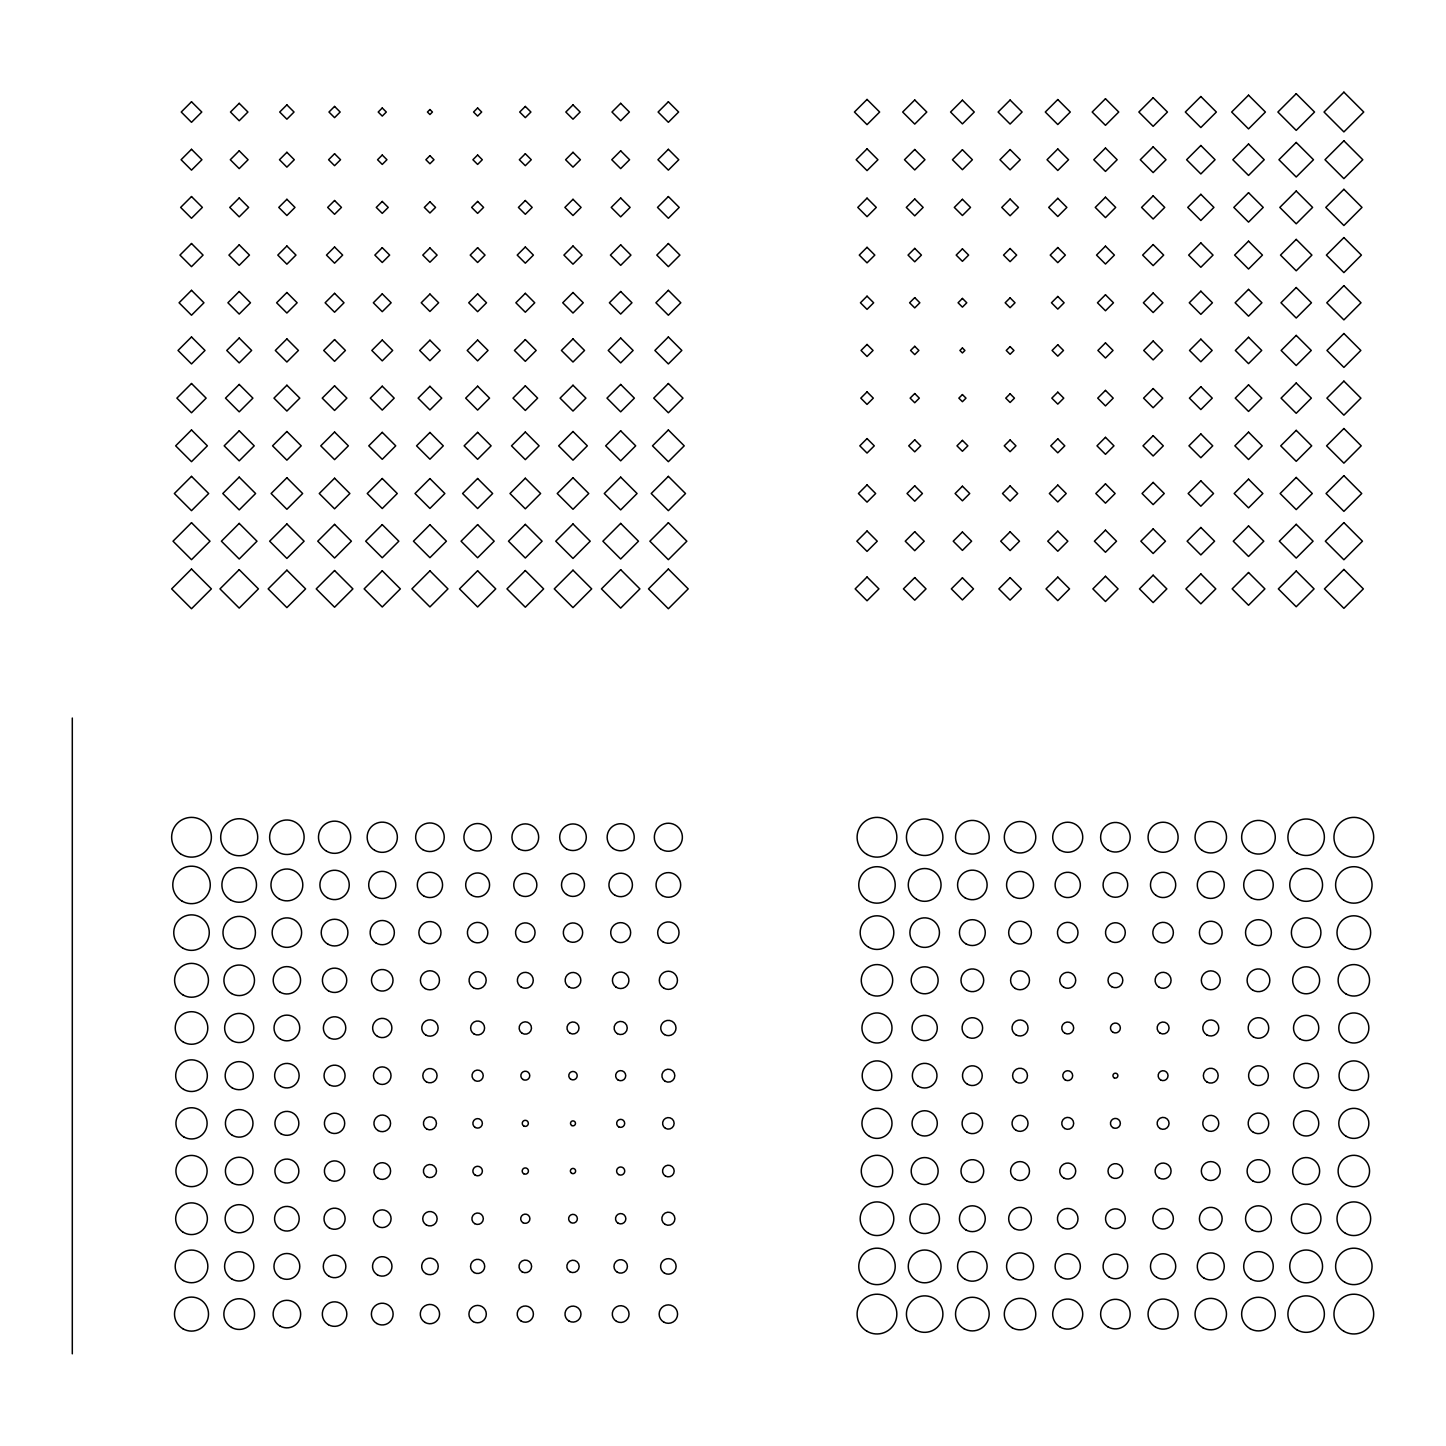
<?xml version="1.0" encoding="UTF-8"?>
<svg xmlns="http://www.w3.org/2000/svg" width="1446" height="1446" viewBox="0 0 1446 1446"><rect width="100%" height="100%" fill="white"/><g stroke="black" fill="none" stroke-linecap="round" stroke-linejoin="round"><path stroke-width="1.5" d="M72.3 718.029L72.3 1353.836M191.505 101.762L181.238 112.029L191.505 122.314L201.789 112.029L191.505 101.762M191.505 149.299L181.093 159.729L191.505 170.14L201.934 159.729L191.505 149.299M239.205 103.317L230.474 112.029L239.205 120.759L247.917 112.029L239.205 103.317M191.505 196.548L180.642 207.411L191.505 218.274L202.386 207.411L191.505 196.548M239.205 150.818L230.294 159.729L239.205 168.622L248.097 159.729L239.205 150.818M286.886 104.871L279.711 112.029L286.886 119.205L294.044 112.029L286.886 104.871M191.505 243.524L179.955 255.092L191.505 266.66L203.073 255.092L191.505 243.524M239.205 197.957L229.751 207.411L239.205 216.864L248.64 207.411L239.205 197.957M286.886 152.3L279.476 159.729L286.886 167.14L294.297 159.729L286.886 152.3M334.568 106.426L328.965 112.029L334.568 117.65L340.171 112.029L334.568 106.426M191.505 290.321L179.069 302.774L191.505 315.228L203.958 302.774L191.505 290.321M239.205 244.826L228.92 255.092L239.205 265.359L249.471 255.092L239.205 244.826M286.886 199.295L278.771 207.411L286.886 215.508L294.984 207.411L286.886 199.295M334.568 153.746L328.585 159.729L334.568 165.694L340.551 159.729L334.568 153.746M382.25 107.98L378.201 112.029L382.25 116.096L386.317 112.029L382.25 107.98M191.505 336.972L178.021 350.456L191.505 363.94L205.007 350.456L191.505 336.972M239.205 291.496L227.908 302.774L239.205 314.071L250.483 302.774L239.205 291.496M286.886 246.001L277.795 255.092L286.886 264.184L295.978 255.092L286.886 246.001M334.568 200.506L327.664 207.411L334.568 214.297L341.455 207.411L334.568 200.506M382.25 155.029L377.551 159.729L382.25 164.428L386.95 159.729L382.25 155.029M429.932 109.535L427.438 112.029L429.932 114.541L432.444 112.029L429.932 109.535M191.505 383.515L176.882 398.138L191.505 412.779L206.145 398.138L191.505 383.515M239.205 338.021L226.751 350.456L239.205 362.91L251.64 350.456L239.205 338.021M286.886 292.508L276.62 302.774L286.886 313.041L297.153 302.774L286.886 292.508M334.568 246.995L326.471 255.092L334.568 263.19L342.666 255.092L334.568 246.995M382.25 201.428L376.267 207.411L382.25 213.375L388.233 207.411L382.25 201.428M429.932 155.662L425.883 159.729L429.932 163.778L433.999 159.729L429.932 155.662M477.614 107.98L473.565 112.029L477.614 116.096L481.681 112.029L477.614 107.98M191.505 429.968L175.653 445.838L191.505 461.69L207.374 445.838L191.505 429.968M239.205 384.437L225.486 398.138L239.205 411.857L252.905 398.138L239.205 384.437M286.886 338.906L275.318 350.456L286.886 362.024L298.436 350.456L286.886 338.906M334.568 293.321L325.115 302.774L334.568 312.228L344.021 302.774L334.568 293.321M382.25 247.682L374.839 255.092L382.25 262.503L389.661 255.092L382.25 247.682M429.932 201.789L424.329 207.411L429.932 213.014L435.553 207.411L429.932 201.789M525.314 106.426L519.692 112.029L525.314 117.65L530.917 112.029L525.314 106.426M477.614 155.029L472.914 159.729L477.614 164.428L482.313 159.729L477.614 155.029M191.505 476.367L174.351 493.52L191.505 510.673L208.676 493.52L191.505 476.367M239.205 430.8L224.166 445.838L239.205 460.858L254.225 445.838L239.205 430.8M286.886 385.232L273.963 398.138L286.886 411.062L299.81 398.138L286.886 385.232M334.568 339.593L323.705 350.456L334.568 361.337L345.431 350.456L334.568 339.593M382.25 293.863L373.339 302.774L382.25 311.685L391.161 302.774L382.25 293.863M429.932 247.935L422.774 255.092L429.932 262.25L437.108 255.092L429.932 247.935M572.996 104.871L565.82 112.029L572.996 119.205L580.153 112.029L572.996 104.871M477.614 201.428L471.649 207.411L477.614 213.375L483.597 207.411L477.614 201.428M525.314 153.746L519.331 159.729L525.314 165.694L531.278 159.729L525.314 153.746M191.505 522.711L173.014 541.202L191.505 559.692L210.013 541.202L191.505 522.711M239.205 477.126L222.792 493.52L239.205 509.914L255.599 493.52L239.205 477.126M286.886 431.504L272.553 445.838L286.886 460.171L301.22 445.838L286.886 431.504M334.568 385.829L322.241 398.138L334.568 410.465L346.895 398.138L334.568 385.829M382.25 340.045L371.821 350.456L382.25 360.885L392.679 350.456L382.25 340.045M429.932 294.062L421.22 302.774L429.932 311.486L438.644 302.774L429.932 294.062M620.677 103.317L611.965 112.029L620.677 120.759L629.39 112.029L620.677 103.317M477.614 247.682L470.203 255.092L477.614 262.503L485.043 255.092L477.614 247.682M572.996 152.3L565.585 159.729L572.996 167.14L580.406 159.729L572.996 152.3M525.314 200.506L518.409 207.411L525.314 214.297L532.2 207.411L525.314 200.506M191.505 569.019L171.64 588.884L191.505 608.748L211.387 588.884L191.505 569.019M239.205 523.398L221.401 541.202L239.205 559.006L256.99 541.202L239.205 523.398M286.886 477.74L271.107 493.52L286.886 509.299L302.648 493.52L286.886 477.74M334.568 432.029L320.759 445.838L334.568 459.647L348.378 445.838L334.568 432.029M382.25 386.19L370.303 398.138L382.25 410.104L394.198 398.138L382.25 386.19M429.932 340.19L419.665 350.456L429.932 360.723L440.199 350.456L429.932 340.19M668.359 101.762L658.093 112.029L668.359 122.314L678.626 112.029L668.359 101.762M477.614 293.863L468.721 302.774L477.614 311.685L486.525 302.774L477.614 293.863M620.677 150.818L611.766 159.729L620.677 168.622L629.588 159.729L620.677 150.818M525.314 246.995L517.198 255.092L525.314 263.19L533.411 255.092L525.314 246.995M572.996 199.295L564.88 207.411L572.996 215.508L581.093 207.411L572.996 199.295M239.205 569.652L219.973 588.884L239.205 608.115L258.436 588.884L239.205 569.652M286.886 523.958L269.643 541.202L286.886 558.445L304.112 541.202L286.886 523.958M334.568 478.21L319.259 493.52L334.568 508.829L349.878 493.52L334.568 478.21M382.25 432.354L368.766 445.838L382.25 459.322L395.734 445.838L382.25 432.354M429.932 386.317L418.111 398.138L429.932 409.977L441.753 398.138L429.932 386.317M477.614 340.045L467.203 350.456L477.614 360.885L488.043 350.456L477.614 340.045M668.359 149.299L657.93 159.729L668.359 170.14L678.789 159.729L668.359 149.299M525.314 293.321L515.861 302.774L525.314 312.228L534.749 302.774L525.314 293.321M572.996 246.001L563.904 255.092L572.996 264.184L582.087 255.092L572.996 246.001M620.677 197.957L611.224 207.411L620.677 216.864L630.131 207.411L620.677 197.957M286.886 570.176L268.161 588.884L286.886 607.609L305.594 588.884L286.886 570.176M334.568 524.374L317.74 541.202L334.568 558.029L351.396 541.202L334.568 524.374M382.25 478.499L367.23 493.52L382.25 508.54L397.27 493.52L382.25 478.499M429.932 432.462L416.556 445.838L429.932 459.213L443.307 445.838L429.932 432.462M477.614 386.19L465.666 398.138L477.614 410.104L489.579 398.138L477.614 386.19M525.314 339.593L514.433 350.456L525.314 361.337L536.177 350.456L525.314 339.593M668.359 196.548L657.496 207.411L668.359 218.274L679.222 207.411L668.359 196.548M572.996 292.508L562.729 302.774L572.996 313.041L583.262 302.774L572.996 292.508M620.677 244.826L610.411 255.092L620.677 265.359L630.944 255.092L620.677 244.826M334.568 570.537L316.222 588.884L334.568 607.23L352.914 588.884L334.568 570.537M382.25 524.627L365.675 541.202L382.25 557.776L398.825 541.202L382.25 524.627M429.932 478.59L415.002 493.52L429.932 508.45L444.862 493.52L429.932 478.59M477.614 432.354L464.13 445.838L477.614 459.322L491.116 445.838L477.614 432.354M525.314 385.829L512.987 398.138L525.314 410.465L537.641 398.138L525.314 385.829M572.996 338.906L561.428 350.456L572.996 362.024L584.545 350.456L572.996 338.906M668.359 243.524L656.809 255.092L668.359 266.66L679.927 255.092L668.359 243.524M620.677 291.496L609.381 302.774L620.677 314.071L631.974 302.774L620.677 291.496M382.25 570.772L364.139 588.884L382.25 606.995L400.361 588.884L382.25 570.772M429.932 524.717L413.448 541.202L429.932 557.686L446.416 541.202L429.932 524.717M477.614 478.499L462.593 493.52L477.614 508.54L492.652 493.52L477.614 478.499M525.314 432.029L511.504 445.838L525.314 459.647L539.123 445.838L525.314 432.029M572.996 385.232L560.072 398.138L572.996 411.062L585.919 398.138L572.996 385.232M620.677 338.021L608.224 350.456L620.677 362.91L633.131 350.456L620.677 338.021M668.359 290.321L655.906 302.774L668.359 315.228L680.813 302.774L668.359 290.321M867.04 99.431L854.441 112.029L867.04 124.645L879.656 112.029L867.04 99.431M429.932 570.845L411.893 588.884L429.932 606.922L447.971 588.884L429.932 570.845M477.614 524.627L461.057 541.202L477.614 557.776L494.189 541.202L477.614 524.627M525.314 478.21L509.986 493.52L525.314 508.829L540.623 493.52L525.314 478.21M572.996 431.504L558.662 445.838L572.996 460.171L587.329 445.838L572.996 431.504M620.677 384.437L606.977 398.138L620.677 411.857L634.378 398.138L620.677 384.437M668.359 336.972L654.875 350.456L668.359 363.94L681.843 350.456L668.359 336.972M914.74 99.973L902.666 112.029L914.74 124.103L926.796 112.029L914.74 99.973M867.04 148.83L856.159 159.729L867.04 170.61L877.939 159.729L867.04 148.83M477.614 570.772L459.503 588.884L477.614 606.995L495.743 588.884L477.614 570.772M525.314 524.374L508.486 541.202L525.314 558.029L542.123 541.202L525.314 524.374M572.996 477.74L557.216 493.52L572.996 509.299L588.757 493.52L572.996 477.74M620.677 430.8L605.657 445.838L620.677 460.858L635.698 445.838L620.677 430.8M668.359 383.515L653.719 398.138L668.359 412.779L683 398.138L668.359 383.515M962.421 100.172L950.564 112.029L962.421 123.904L974.279 112.029L962.421 100.172M914.74 149.48L904.491 159.729L914.74 169.959L924.97 159.729L914.74 149.48M867.04 198.138L857.785 207.411L867.04 216.665L876.312 207.411L867.04 198.138M525.314 570.537L506.968 588.884L525.314 607.23L543.642 588.884L525.314 570.537M572.996 523.958L555.752 541.202L572.996 558.445L590.221 541.202L572.996 523.958M620.677 477.126L604.283 493.52L620.677 509.914L637.071 493.52L620.677 477.126M668.359 429.968L652.489 445.838L668.359 461.69L684.229 445.838L668.359 429.968M1010.103 100.027L998.102 112.029L1010.103 124.049L1022.105 112.029L1010.103 100.027M962.421 149.733L952.444 159.729L962.421 169.706L972.399 159.729L962.421 149.733M914.74 198.97L906.299 207.411L914.74 215.852L923.163 207.411L914.74 198.97M867.04 247.32L859.267 255.092L867.04 262.865L874.83 255.092L867.04 247.32M572.996 570.176L554.27 588.884L572.996 607.609L591.703 588.884L572.996 570.176M620.677 523.398L602.874 541.202L620.677 559.006L638.481 541.202L620.677 523.398M668.359 476.367L651.206 493.52L668.359 510.673L685.512 493.52L668.359 476.367M1057.785 99.539L1045.295 112.029L1057.785 124.537L1070.293 112.029L1057.785 99.539M1010.103 149.553L999.945 159.729L1010.103 169.887L1020.261 159.729L1010.103 149.553M962.421 199.295L954.306 207.411L962.421 215.508L970.519 207.411L962.421 199.295M867.04 296.177L860.442 302.774L867.04 309.372L873.655 302.774L867.04 296.177M914.74 248.387L908.034 255.092L914.74 261.798L921.427 255.092L914.74 248.387M620.677 569.652L601.446 588.884L620.677 608.115L639.909 588.884L620.677 569.652M668.359 522.711L649.869 541.202L668.359 559.692L686.85 541.202L668.359 522.711M1105.467 98.744L1092.182 112.029L1105.467 125.332L1118.752 112.029L1105.467 98.744M1057.785 148.956L1047.031 159.729L1057.785 170.483L1068.558 159.729L1057.785 148.956M1010.103 199.06L1001.753 207.411L1010.103 215.761L1018.454 207.411L1010.103 199.06M962.421 248.857L956.186 255.092L962.421 261.328L968.639 255.092L962.421 248.857M867.04 344.455L861.039 350.456L867.04 356.475L873.059 350.456L867.04 344.455M914.74 297.641L909.606 302.774L914.74 307.908L919.855 302.774L914.74 297.641M668.359 569.019L648.495 588.884L668.359 608.748L688.224 588.884L668.359 569.019M1153.149 97.732L1138.852 112.029L1153.149 126.344L1167.464 112.029L1153.149 97.732M1105.467 148.034L1093.772 159.729L1105.467 171.423L1117.162 159.729L1105.467 148.034M1057.785 198.319L1048.693 207.411L1057.785 216.502L1066.877 207.411L1057.785 198.319M1010.103 248.513L1003.524 255.092L1010.103 261.654L1016.665 255.092L1010.103 248.513M867.04 391.884L860.786 398.138L867.04 404.41L873.312 398.138L867.04 391.884M914.74 346.317L910.582 350.456L914.74 354.613L918.879 350.456L914.74 346.317M962.421 298.418L958.065 302.774L962.421 307.13L966.778 302.774L962.421 298.418M1200.849 96.52L1185.322 112.029L1200.849 127.555L1216.375 112.029L1200.849 96.52M1153.149 146.841L1140.279 159.729L1153.149 172.598L1166.036 159.729L1153.149 146.841M1105.467 197.18L1095.255 207.411L1105.467 217.623L1115.697 207.411L1105.467 197.18M1057.785 247.519L1050.212 255.092L1057.785 262.666L1065.359 255.092L1057.785 247.519M867.04 438.59L859.81 445.838L867.04 453.068L874.288 445.838L867.04 438.59M1010.103 297.84L1005.169 302.774L1010.103 307.709L1015.038 302.774L1010.103 297.84M914.74 393.547L910.13 398.138L914.74 402.747L919.331 398.138L914.74 393.547M962.421 347.962L959.909 350.456L962.421 352.969L964.916 350.456L962.421 347.962M1248.531 95.165L1231.649 112.029L1248.531 128.911L1265.413 112.029L1248.531 95.165M1200.849 145.486L1186.606 159.729L1200.849 173.954L1215.074 159.729L1200.849 145.486M1153.149 195.825L1141.581 207.411L1153.149 218.997L1164.735 207.411L1153.149 195.825M867.04 484.898L858.436 493.52L867.04 502.142L875.661 493.52L867.04 484.898M1105.467 246.145L1096.52 255.092L1105.467 264.04L1114.414 255.092L1105.467 246.145M914.74 439.819L908.721 445.838L914.74 451.839L920.74 445.838L914.74 439.819M1057.785 296.448L1051.459 302.774L1057.785 309.119L1064.129 302.774L1057.785 296.448M962.421 394.577L958.843 398.138L962.421 401.717L966 398.138L962.421 394.577M1010.103 346.606L1006.253 350.456L1010.103 354.306L1013.953 350.456L1010.103 346.606M1296.212 93.701L1277.884 112.029L1296.212 130.375L1314.541 112.029L1296.212 93.701M1248.531 144.004L1232.823 159.729L1248.531 175.436L1264.238 159.729L1248.531 144.004M1200.849 194.306L1187.744 207.411L1200.849 220.515L1213.935 207.411L1200.849 194.306M1153.149 244.573L1142.629 255.092L1153.149 265.612L1163.687 255.092L1153.149 244.573M867.04 531.007L856.845 541.202L867.04 551.396L877.252 541.202L867.04 531.007M914.74 485.82L907.022 493.52L914.74 501.22L922.44 493.52L914.74 485.82M1105.467 294.767L1097.46 302.774L1105.467 310.782L1113.474 302.774L1105.467 294.767M1057.785 344.763L1052.092 350.456L1057.785 356.168L1063.497 350.456L1057.785 344.763M962.421 440.379L956.963 445.838L962.421 451.279L967.862 445.838L962.421 440.379M1010.103 393.8L1005.747 398.138L1010.103 402.494L1014.459 398.138L1010.103 393.8M1343.894 92.164L1324.03 112.029L1343.894 131.911L1363.759 112.029L1343.894 92.164M1296.212 142.449L1278.933 159.729L1296.212 177.008L1313.492 159.729L1296.212 142.449M1248.531 192.698L1233.818 207.411L1248.531 222.124L1263.244 207.411L1248.531 192.698M1200.849 242.892L1188.648 255.092L1200.849 267.293L1213.049 255.092L1200.849 242.892M867.04 576.99L855.164 588.884L867.04 600.777L878.933 588.884L867.04 576.99M914.74 531.712L905.25 541.202L914.74 550.691L924.211 541.202L914.74 531.712M1153.149 292.996L1143.388 302.774L1153.149 312.553L1162.927 302.774L1153.149 292.996M962.421 486.199L955.101 493.52L962.421 500.84L969.742 493.52L962.421 486.199M1105.467 342.883L1097.894 350.456L1105.467 358.03L1113.04 350.456L1105.467 342.883M1057.785 392.173L1051.82 398.138L1057.785 404.121L1063.768 398.138L1057.785 392.173M1010.103 439.964L1004.247 445.838L1010.103 451.694L1015.96 445.838L1010.103 439.964M1343.894 140.804L1324.988 159.729L1343.894 178.635L1362.801 159.729L1343.894 140.804M1296.212 191.017L1279.818 207.411L1296.212 223.805L1312.607 207.411L1296.212 191.017M1248.531 241.157L1234.595 255.092L1248.531 269.028L1262.466 255.092L1248.531 241.157M1200.849 291.188L1189.263 302.774L1200.849 314.36L1212.435 302.774L1200.849 291.188M914.74 577.587L903.425 588.884L914.74 600.18L926.036 588.884L914.74 577.587M1153.149 341.021L1143.714 350.456L1153.149 359.909L1162.602 350.456L1153.149 341.021M962.421 532.001L953.221 541.202L962.421 550.402L971.622 541.202L962.421 532.001M1105.467 390.384L1097.713 398.138L1105.467 405.91L1113.221 398.138L1105.467 390.384M1010.103 485.91L1002.512 493.52L1010.103 501.111L1017.695 493.52L1010.103 485.91M1057.785 438.825L1050.772 445.838L1057.785 452.833L1064.798 445.838L1057.785 438.825M1343.894 189.299L1325.783 207.411L1343.894 225.522L1362.005 207.411L1343.894 189.299M1296.212 239.385L1280.505 255.092L1296.212 270.8L1311.92 255.092L1296.212 239.385M1248.531 289.363L1235.119 302.774L1248.531 316.186L1261.942 302.774L1248.531 289.363M962.421 577.804L951.341 588.884L962.421 599.963L973.501 588.884L962.421 577.804M1200.849 339.141L1189.516 350.456L1200.849 361.789L1212.164 350.456L1200.849 339.141M1010.103 531.803L1000.704 541.202L1010.103 550.601L1019.502 541.202L1010.103 531.803M1153.149 388.558L1143.569 398.138L1153.149 407.736L1162.747 398.138L1153.149 388.558M1105.467 437.325L1096.972 445.838L1105.467 454.333L1113.98 445.838L1105.467 437.325M1057.785 485.079L1049.344 493.52L1057.785 501.961L1066.226 493.52L1057.785 485.079M1343.894 237.578L1326.38 255.092L1343.894 272.607L1361.409 255.092L1343.894 237.578M1296.212 287.519L1280.957 302.774L1296.212 318.03L1311.468 302.774L1296.212 287.519M1248.531 337.261L1235.336 350.456L1248.531 363.651L1261.725 350.456L1248.531 337.261M1200.849 386.715L1189.407 398.138L1200.849 409.579L1212.272 398.138L1200.849 386.715M1010.103 577.641L998.861 588.884L1010.103 600.126L1021.346 588.884L1010.103 577.641M1153.149 435.662L1142.991 445.838L1153.149 455.996L1163.325 445.838L1153.149 435.662M1057.785 531.152L1047.735 541.202L1057.785 551.251L1067.853 541.202L1057.785 531.152M1105.467 483.85L1095.815 493.52L1105.467 503.172L1115.137 493.52L1105.467 483.85M1343.894 285.657L1326.777 302.774L1343.894 319.891L1361.011 302.774L1343.894 285.657M1296.212 335.4L1281.138 350.456L1296.212 365.531L1311.287 350.456L1296.212 335.4M1248.531 384.853L1235.245 398.138L1248.531 411.441L1261.816 398.138L1248.531 384.853M1200.849 433.927L1188.937 445.838L1200.849 457.731L1212.742 445.838L1200.849 433.927M1057.785 577.117L1046.018 588.884L1057.785 600.65L1069.552 588.884L1057.785 577.117M1105.467 530.14L1094.405 541.202L1105.467 552.264L1116.529 541.202L1105.467 530.14M1153.149 482.404L1142.051 493.52L1153.149 504.618L1164.265 493.52L1153.149 482.404M1343.894 333.52L1326.958 350.456L1343.894 367.411L1360.849 350.456L1343.894 333.52M1296.212 382.991L1281.066 398.138L1296.212 413.303L1311.359 398.138L1296.212 382.991M1248.531 432.137L1234.848 445.838L1248.531 459.521L1262.213 445.838L1248.531 432.137M1105.467 576.267L1092.869 588.884L1105.467 601.5L1118.083 588.884L1105.467 576.267M1200.849 480.831L1188.142 493.52L1200.849 506.208L1213.537 493.52L1200.849 480.831M1153.149 528.893L1140.84 541.202L1153.149 553.511L1165.476 541.202L1153.149 528.893M1343.894 381.129L1326.886 398.138L1343.894 415.165L1360.921 398.138L1343.894 381.129M1296.212 430.348L1280.722 445.838L1296.212 461.328L1311.703 445.838L1296.212 430.348M1248.531 479.15L1234.161 493.52L1248.531 507.871L1262.882 493.52L1248.531 479.15M1153.149 575.183L1139.466 588.884L1153.149 602.584L1166.85 588.884L1153.149 575.183M1200.849 527.465L1187.112 541.202L1200.849 554.939L1214.586 541.202L1200.849 527.465M1343.894 428.522L1326.578 445.838L1343.894 463.154L1361.21 445.838L1343.894 428.522M1296.212 477.433L1280.126 493.52L1296.212 509.607L1312.299 493.52L1296.212 477.433M1248.531 525.928L1233.257 541.202L1248.531 556.475L1263.804 541.202L1248.531 525.928M1200.849 573.917L1185.883 588.884L1200.849 603.85L1215.815 588.884L1200.849 573.917M1343.894 475.68L1326.054 493.52L1343.894 511.36L1361.734 493.52L1343.894 475.68M1296.212 524.32L1279.33 541.202L1296.212 558.084L1313.095 541.202L1296.212 524.32M1248.531 572.508L1232.155 588.884L1248.531 605.259L1264.907 588.884L1248.531 572.508M1343.894 522.639L1325.331 541.202L1343.894 559.765L1362.457 541.202L1343.894 522.639M1296.212 571.007L1278.336 588.884L1296.212 606.76L1314.089 588.884L1296.212 571.007M1343.894 569.435L1324.446 588.884L1343.894 608.332L1363.343 588.884L1343.894 569.435M660.497 848.856A14.026 14.026 0 0 0 682.349 838.246A14.026 14.026 0 0 0 662.232 824.636A14.026 14.026 0 0 0 660.497 848.856M613.086 848.459A13.538 13.538 0 0 0 634.179 838.21A13.538 13.538 0 0 0 614.767 825.07A13.538 13.538 0 0 0 613.086 848.459M566.326 848.766A13.321 13.321 0 0 0 586.299 837.252A13.321 13.321 0 0 0 566.326 825.72A13.321 13.321 0 0 0 566.326 848.766M518.626 848.82A13.376 13.376 0 0 0 538.671 837.252A13.376 13.376 0 0 0 518.626 825.666A13.376 13.376 0 0 0 518.626 848.82M470.763 849.109A13.701 13.701 0 0 0 491.333 837.252A13.701 13.701 0 0 0 470.763 825.377A13.701 13.701 0 0 0 470.763 849.109M422.792 849.633A14.297 14.297 0 0 0 444.229 837.252A14.297 14.297 0 0 0 422.792 824.871A14.297 14.297 0 0 0 422.792 849.633M374.695 850.32A15.111 15.111 0 0 0 397.361 837.252A15.111 15.111 0 0 0 374.695 824.166A15.111 15.111 0 0 0 374.695 850.32M326.525 851.188A16.105 16.105 0 0 0 350.673 837.252A16.105 16.105 0 0 0 326.525 823.298A16.105 16.105 0 0 0 326.525 851.188M277.216 851.531A17.244 17.244 0 0 0 304.076 838.481A17.244 17.244 0 0 0 279.349 821.726A17.244 17.244 0 0 0 277.216 851.531M228.829 852.58A18.509 18.509 0 0 0 257.659 838.572A18.509 18.509 0 0 0 231.107 820.587A18.509 18.509 0 0 0 228.829 852.58M180.37 853.7A19.864 19.864 0 0 0 211.333 838.662A19.864 19.864 0 0 0 182.829 819.376A19.864 19.864 0 0 0 180.37 853.7M662.196 895.598A12.309 12.309 0 0 0 680.686 884.934A12.309 12.309 0 0 0 662.196 874.27A12.309 12.309 0 0 0 662.196 895.598M614.803 895.11A11.749 11.749 0 0 0 632.426 884.934A11.749 11.749 0 0 0 614.803 874.758A11.749 11.749 0 0 0 614.803 895.11M566.543 894.441A11.496 11.496 0 0 0 584.455 885.747A11.496 11.496 0 0 0 567.971 874.595A11.496 11.496 0 0 0 566.543 894.441M519.53 894.947A11.568 11.568 0 0 0 536.864 884.934A11.568 11.568 0 0 0 519.53 874.92A11.568 11.568 0 0 0 519.53 894.947M471.649 895.273A11.948 11.948 0 0 0 489.579 884.934A11.948 11.948 0 0 0 471.649 874.577A11.948 11.948 0 0 0 471.649 895.273M423.624 895.869A12.634 12.634 0 0 0 442.566 884.934A12.634 12.634 0 0 0 423.624 873.98A12.634 12.634 0 0 0 423.624 895.869M375.472 896.665A13.556 13.556 0 0 0 395.806 884.934A13.556 13.556 0 0 0 375.472 873.185A13.556 13.556 0 0 0 375.472 896.665M327.23 897.641A14.677 14.677 0 0 0 349.245 884.934A14.677 14.677 0 0 0 327.23 872.227A14.677 14.677 0 0 0 327.23 897.641M278.915 898.725A15.924 15.924 0 0 0 302.81 884.934A15.924 15.924 0 0 0 278.915 871.143A15.924 15.924 0 0 0 278.915 898.725M230.547 899.918A17.298 17.298 0 0 0 256.502 884.934A17.298 17.298 0 0 0 230.547 869.95A17.298 17.298 0 0 0 230.547 899.918M182.142 901.165A18.762 18.762 0 0 0 210.266 884.934A18.762 18.762 0 0 0 182.142 868.685A18.762 18.762 0 0 0 182.142 901.165M663.027 941.852A10.664 10.664 0 0 0 679.024 932.616A10.664 10.664 0 0 0 663.027 923.379A10.664 10.664 0 0 0 663.027 941.852M615.689 941.256A9.977 9.977 0 0 0 630.655 932.616A9.977 9.977 0 0 0 615.689 923.976A9.977 9.977 0 0 0 615.689 941.256M568.151 940.985A9.67 9.67 0 0 0 582.666 932.616A9.67 9.67 0 0 0 568.151 924.247A9.67 9.67 0 0 0 568.151 940.985M520.433 941.057A9.761 9.761 0 0 0 535.056 932.616A9.761 9.761 0 0 0 520.433 924.175A9.761 9.761 0 0 0 520.433 941.057M472.517 941.473A10.23 10.23 0 0 0 487.844 932.616A10.23 10.23 0 0 0 472.517 923.759A10.23 10.23 0 0 0 472.517 941.473M424.419 942.177A11.026 11.026 0 0 0 440.976 932.616A11.026 11.026 0 0 0 424.419 923.054A11.026 11.026 0 0 0 424.419 942.177M376.195 943.099A12.092 12.092 0 0 0 394.342 932.616A12.092 12.092 0 0 0 376.195 922.132A12.092 12.092 0 0 0 376.195 943.099M327.899 944.166A13.339 13.339 0 0 0 347.908 932.616A13.339 13.339 0 0 0 327.899 921.048A13.339 13.339 0 0 0 327.899 944.166M279.512 945.377A14.731 14.731 0 0 0 301.618 932.616A14.731 14.731 0 0 0 279.512 919.855A14.731 14.731 0 0 0 279.512 945.377M231.089 946.66A16.213 16.213 0 0 0 255.418 932.616A16.213 16.213 0 0 0 231.089 918.572A16.213 16.213 0 0 0 231.089 946.66M182.63 947.998A17.768 17.768 0 0 0 209.272 932.616A17.768 17.768 0 0 0 182.63 917.234A17.768 17.768 0 0 0 182.63 947.998M663.822 988.16A9.092 9.092 0 0 0 677.451 980.298A9.092 9.092 0 0 0 663.822 972.435A9.092 9.092 0 0 0 663.822 988.16M616.05 987.13A8.242 8.242 0 0 0 628.902 980.894A8.242 8.242 0 0 0 617.062 972.887A8.242 8.242 0 0 0 616.05 987.13M569.073 987.094A7.845 7.845 0 0 0 580.84 980.298A7.845 7.845 0 0 0 569.073 973.501A7.845 7.845 0 0 0 569.073 987.094M521.337 987.184A7.953 7.953 0 0 0 533.267 980.298A7.953 7.953 0 0 0 521.337 973.411A7.953 7.953 0 0 0 521.337 987.184M473.348 987.708A8.549 8.549 0 0 0 486.181 980.298A8.549 8.549 0 0 0 473.348 972.887A8.549 8.549 0 0 0 473.348 987.708M425.178 988.558A9.526 9.526 0 0 0 439.476 980.298A9.526 9.526 0 0 0 425.178 972.037A9.526 9.526 0 0 0 425.178 988.558M376.864 989.624A10.773 10.773 0 0 0 393.023 980.298A10.773 10.773 0 0 0 376.864 970.971A10.773 10.773 0 0 0 376.864 989.624M328.477 990.835A12.183 12.183 0 0 0 346.751 980.298A12.183 12.183 0 0 0 328.477 969.76A12.183 12.183 0 0 0 328.477 990.835M280.036 992.155A13.701 13.701 0 0 0 300.569 980.298A13.701 13.701 0 0 0 280.036 968.44A13.701 13.701 0 0 0 280.036 992.155M231.559 993.547A15.291 15.291 0 0 0 254.478 980.298A15.291 15.291 0 0 0 231.559 967.067A15.291 15.291 0 0 0 231.559 993.547M183.046 994.956A16.936 16.936 0 0 0 208.441 980.298A16.936 16.936 0 0 0 183.046 965.639A16.936 16.936 0 0 0 183.046 994.956M664.545 1034.613A7.646 7.646 0 0 0 676.005 1027.979A7.646 7.646 0 0 0 664.545 1021.364A7.646 7.646 0 0 0 664.545 1034.613M617.388 1033.691A6.579 6.579 0 0 0 627.257 1027.979A6.579 6.579 0 0 0 617.388 1022.286A6.579 6.579 0 0 0 617.388 1033.691M569.977 1033.203A6.037 6.037 0 0 0 579.015 1027.979A6.037 6.037 0 0 0 569.977 1022.756A6.037 6.037 0 0 0 569.977 1033.203M521.843 1033.113A6.182 6.182 0 0 0 531.477 1028.431A6.182 6.182 0 0 0 522.602 1022.43A6.182 6.182 0 0 0 521.843 1033.113M474.125 1034.035A6.977 6.977 0 0 0 484.591 1027.979A6.977 6.977 0 0 0 474.125 1021.942A6.977 6.977 0 0 0 474.125 1034.035M425.847 1035.083A8.188 8.188 0 0 0 438.12 1027.979A8.188 8.188 0 0 0 425.847 1020.894A8.188 8.188 0 0 0 425.847 1035.083M377.442 1036.33A9.634 9.634 0 0 0 391.884 1027.979A9.634 9.634 0 0 0 377.442 1019.647A9.634 9.634 0 0 0 377.442 1036.33M328.965 1037.686A11.207 11.207 0 0 0 345.775 1027.979A11.207 11.207 0 0 0 328.965 1018.273A11.207 11.207 0 0 0 328.965 1037.686M280.452 1039.114A12.851 12.851 0 0 0 299.738 1027.979A12.851 12.851 0 0 0 280.452 1016.845A12.851 12.851 0 0 0 280.452 1039.114M231.92 1040.596A14.55 14.55 0 0 0 253.755 1027.979A14.55 14.55 0 0 0 231.92 1015.381A14.55 14.55 0 0 0 231.92 1040.596M183.371 1042.078A16.286 16.286 0 0 0 207.79 1027.979A16.286 16.286 0 0 0 183.371 1013.881A16.286 16.286 0 0 0 183.371 1042.078M665.124 1081.265A6.471 6.471 0 0 0 674.83 1075.661A6.471 6.471 0 0 0 665.124 1070.058A6.471 6.471 0 0 0 665.124 1081.265M618.147 1080.054A5.061 5.061 0 0 0 625.738 1075.661A5.061 5.061 0 0 0 618.147 1071.287A5.061 5.061 0 0 0 618.147 1080.054M570.628 1079.168A4.23 4.23 0 0 0 577.207 1075.969A4.23 4.23 0 0 0 571.152 1071.866A4.23 4.23 0 0 0 570.628 1079.168M523.072 1079.547A4.465 4.465 0 0 0 529.778 1075.661A4.465 4.465 0 0 0 523.072 1071.793A4.465 4.465 0 0 0 523.072 1079.547M474.812 1080.524A5.603 5.603 0 0 0 483.235 1075.661A5.603 5.603 0 0 0 474.812 1070.817A5.603 5.603 0 0 0 474.812 1080.524M426.371 1081.843A7.122 7.122 0 0 0 437.072 1075.661A7.122 7.122 0 0 0 426.371 1069.498A7.122 7.122 0 0 0 426.371 1081.843M377.858 1083.271A8.784 8.784 0 0 0 391.035 1075.661A8.784 8.784 0 0 0 377.858 1068.07A8.784 8.784 0 0 0 377.858 1083.271M329.308 1084.771A10.502 10.502 0 0 0 345.07 1075.661A10.502 10.502 0 0 0 329.308 1066.57A10.502 10.502 0 0 0 329.308 1084.771M280.741 1086.289A12.273 12.273 0 0 0 299.141 1075.661A12.273 12.273 0 0 0 280.741 1065.051A12.273 12.273 0 0 0 280.741 1086.289M232.173 1087.826A14.044 14.044 0 0 0 253.249 1075.661A14.044 14.044 0 0 0 232.173 1063.515A14.044 14.044 0 0 0 232.173 1087.826M183.588 1089.38A15.834 15.834 0 0 0 207.338 1075.661A15.834 15.834 0 0 0 183.588 1061.96A15.834 15.834 0 0 0 183.588 1089.38M665.467 1128.35A5.784 5.784 0 0 0 674.143 1123.361A5.784 5.784 0 0 0 665.467 1118.354A5.784 5.784 0 0 0 665.467 1128.35M618.671 1126.832A4.013 4.013 0 0 0 624.69 1123.361A4.013 4.013 0 0 0 618.671 1119.873A4.013 4.013 0 0 0 618.671 1126.832M571.748 1125.53A2.512 2.512 0 0 0 575.49 1123.361A2.512 2.512 0 0 0 571.748 1121.192A2.512 2.512 0 0 0 571.748 1125.53M523.777 1126A3.055 3.055 0 0 0 528.35 1123.361A3.055 3.055 0 0 0 523.777 1120.704A3.055 3.055 0 0 0 523.777 1126M475.246 1127.464A4.736 4.736 0 0 0 482.368 1123.361A4.736 4.736 0 0 0 475.246 1119.24A4.736 4.736 0 0 0 475.246 1127.464M426.678 1129.001A6.525 6.525 0 0 0 436.457 1123.361A6.525 6.525 0 0 0 426.678 1117.704A6.525 6.525 0 0 0 426.678 1129.001M378.093 1130.573A8.333 8.333 0 0 0 390.583 1123.361A8.333 8.333 0 0 0 378.093 1116.131A8.333 8.333 0 0 0 378.093 1130.573M329.489 1132.146A10.14 10.14 0 0 0 344.708 1123.361A10.14 10.14 0 0 0 329.489 1114.559A10.14 10.14 0 0 0 329.489 1132.146M280.904 1133.718A11.966 11.966 0 0 0 298.852 1123.361A11.966 11.966 0 0 0 280.904 1112.986A11.966 11.966 0 0 0 280.904 1133.718M232.3 1135.291A13.791 13.791 0 0 0 252.978 1123.361A13.791 13.791 0 0 0 232.3 1111.414A13.791 13.791 0 0 0 232.3 1135.291M183.714 1136.863A15.599 15.599 0 0 0 207.121 1123.361A15.599 15.599 0 0 0 183.714 1109.841A15.599 15.599 0 0 0 183.714 1136.863M665.449 1176.068A5.802 5.802 0 0 0 674.179 1171.043A5.802 5.802 0 0 0 665.449 1166A5.802 5.802 0 0 0 665.449 1176.068M618.635 1174.568A4.067 4.067 0 0 0 624.744 1171.043A4.067 4.067 0 0 0 618.635 1167.518A4.067 4.067 0 0 0 618.635 1174.568M571.676 1173.321A2.639 2.639 0 0 0 575.635 1171.043A2.639 2.639 0 0 0 571.676 1168.766A2.639 2.639 0 0 0 571.676 1173.321M523.741 1173.754A3.145 3.145 0 0 0 528.441 1171.043A3.145 3.145 0 0 0 523.741 1168.314A3.145 3.145 0 0 0 523.741 1173.754M475.228 1175.182A4.79 4.79 0 0 0 482.404 1171.043A4.79 4.79 0 0 0 475.228 1166.904A4.79 4.79 0 0 0 475.228 1175.182M426.66 1176.719A6.561 6.561 0 0 0 436.493 1171.043A6.561 6.561 0 0 0 426.66 1165.368A6.561 6.561 0 0 0 426.66 1176.719M378.075 1178.273A8.351 8.351 0 0 0 390.601 1171.043A8.351 8.351 0 0 0 378.075 1163.813A8.351 8.351 0 0 0 378.075 1178.273M329.489 1179.846A10.158 10.158 0 0 0 344.726 1171.043A10.158 10.158 0 0 0 329.489 1162.241A10.158 10.158 0 0 0 329.489 1179.846M280.886 1181.418A11.984 11.984 0 0 0 298.852 1171.043A11.984 11.984 0 0 0 280.886 1160.668A11.984 11.984 0 0 0 280.886 1181.418M232.3 1182.991A13.791 13.791 0 0 0 252.996 1171.043A13.791 13.791 0 0 0 232.3 1159.096A13.791 13.791 0 0 0 232.3 1182.991M183.696 1184.563A15.617 15.617 0 0 0 207.121 1171.043A15.617 15.617 0 0 0 183.696 1157.523A15.617 15.617 0 0 0 183.696 1184.563M665.088 1224.4A6.561 6.561 0 0 0 674.92 1218.725A6.561 6.561 0 0 0 665.088 1213.049A6.561 6.561 0 0 0 665.088 1224.4M618.093 1223.208A5.188 5.188 0 0 0 625.865 1218.725A5.188 5.188 0 0 0 618.093 1214.242A5.188 5.188 0 0 0 618.093 1223.208M570.809 1222.521A4.374 4.374 0 0 0 577.37 1218.725A4.374 4.374 0 0 0 570.809 1214.929A4.374 4.374 0 0 0 570.809 1222.521M523 1222.72A4.609 4.609 0 0 0 529.923 1218.725A4.609 4.609 0 0 0 523 1214.73A4.609 4.609 0 0 0 523 1222.72M474.758 1223.678A5.712 5.712 0 0 0 483.325 1218.725A5.712 5.712 0 0 0 474.758 1213.772A5.712 5.712 0 0 0 474.758 1223.678M426.335 1224.961A7.194 7.194 0 0 0 437.144 1218.725A7.194 7.194 0 0 0 426.335 1212.489A7.194 7.194 0 0 0 426.335 1224.961M377.822 1226.389A8.839 8.839 0 0 0 391.089 1218.725A8.839 8.839 0 0 0 377.822 1211.061A8.839 8.839 0 0 0 377.822 1226.389M329.29 1227.871A10.556 10.556 0 0 0 345.124 1218.725A10.556 10.556 0 0 0 329.29 1209.579A10.556 10.556 0 0 0 329.29 1227.871M280.723 1229.389A12.309 12.309 0 0 0 299.195 1218.725A12.309 12.309 0 0 0 280.723 1208.061A12.309 12.309 0 0 0 280.723 1229.389M232.155 1230.908A14.08 14.08 0 0 0 253.267 1218.725A14.08 14.08 0 0 0 232.155 1206.542A14.08 14.08 0 0 0 232.155 1230.908M182.63 1231.865A15.87 15.87 0 0 0 207.338 1219.864A15.87 15.87 0 0 0 184.582 1204.464A15.87 15.87 0 0 0 182.63 1231.865M664.473 1273.131A7.754 7.754 0 0 0 676.113 1266.407A7.754 7.754 0 0 0 664.473 1259.683A7.754 7.754 0 0 0 664.473 1273.131M617.315 1272.227A6.724 6.724 0 0 0 627.401 1266.407A6.724 6.724 0 0 0 617.315 1260.587A6.724 6.724 0 0 0 617.315 1272.227M569.905 1271.757A6.182 6.182 0 0 0 579.177 1266.407A6.182 6.182 0 0 0 569.905 1261.057A6.182 6.182 0 0 0 569.905 1271.757M522.151 1271.884A6.326 6.326 0 0 0 531.64 1266.407A6.326 6.326 0 0 0 522.151 1260.93A6.326 6.326 0 0 0 522.151 1271.884M474.071 1272.552A7.103 7.103 0 0 0 484.717 1266.407A7.103 7.103 0 0 0 474.071 1260.261A7.103 7.103 0 0 0 474.071 1272.552M425.793 1273.583A8.296 8.296 0 0 0 438.228 1266.407A8.296 8.296 0 0 0 425.793 1259.231A8.296 8.296 0 0 0 425.793 1273.583M377.388 1274.83A9.724 9.724 0 0 0 391.974 1266.407A9.724 9.724 0 0 0 377.388 1257.984A9.724 9.724 0 0 0 377.388 1274.83M328.929 1276.185A11.279 11.279 0 0 0 345.847 1266.407A11.279 11.279 0 0 0 328.929 1256.646A11.279 11.279 0 0 0 328.929 1276.185M280.416 1277.595A12.924 12.924 0 0 0 299.792 1266.407A12.924 12.924 0 0 0 280.416 1255.218A12.924 12.924 0 0 0 280.416 1277.595M231.902 1279.059A14.605 14.605 0 0 0 253.809 1266.407A14.605 14.605 0 0 0 231.902 1253.754A14.605 14.605 0 0 0 231.902 1279.059M183.353 1280.541A16.322 16.322 0 0 0 207.844 1266.407A16.322 16.322 0 0 0 183.353 1252.272A16.322 16.322 0 0 0 183.353 1280.541M663.75 1322.078A9.218 9.218 0 0 0 677.578 1314.089A9.218 9.218 0 0 0 663.75 1306.118A9.218 9.218 0 0 0 663.75 1322.078M616.484 1321.355A8.387 8.387 0 0 0 629.064 1314.089A8.387 8.387 0 0 0 616.484 1306.822A8.387 8.387 0 0 0 616.484 1321.355M568.983 1321.029A8.007 8.007 0 0 0 580.985 1314.089A8.007 8.007 0 0 0 568.983 1307.166A8.007 8.007 0 0 0 568.983 1321.029M521.247 1321.12A8.098 8.098 0 0 0 533.411 1314.089A8.098 8.098 0 0 0 521.247 1307.076A8.098 8.098 0 0 0 521.247 1321.12M473.276 1321.626A8.694 8.694 0 0 0 486.308 1314.089A8.694 8.694 0 0 0 473.276 1306.569A8.694 8.694 0 0 0 473.276 1321.626M425.106 1322.457A9.652 9.652 0 0 0 439.584 1314.089A9.652 9.652 0 0 0 425.106 1305.738A9.652 9.652 0 0 0 425.106 1322.457M376.81 1323.506A10.881 10.881 0 0 0 393.131 1314.089A10.881 10.881 0 0 0 376.81 1304.672A10.881 10.881 0 0 0 376.81 1323.506M328.441 1324.717A12.273 12.273 0 0 0 346.841 1314.089A12.273 12.273 0 0 0 328.441 1303.479A12.273 12.273 0 0 0 328.441 1324.717M280 1326.018A13.773 13.773 0 0 0 300.66 1314.089A13.773 13.773 0 0 0 280 1302.159A13.773 13.773 0 0 0 280 1326.018M231.523 1327.392A15.364 15.364 0 0 0 254.55 1314.089A15.364 15.364 0 0 0 231.523 1300.785A15.364 15.364 0 0 0 231.523 1327.392M183.009 1328.82A16.991 16.991 0 0 0 208.513 1314.089A16.991 16.991 0 0 0 183.009 1299.376A16.991 16.991 0 0 0 183.009 1328.82M867.04 1331.296A19.864 19.864 0 0 0 896.845 1314.089A19.864 19.864 0 0 0 867.04 1296.881A19.864 19.864 0 0 0 867.04 1331.296M915.553 1329.886A18.22 18.22 0 0 0 942.9 1314.089A18.22 18.22 0 0 0 915.553 1298.309A18.22 18.22 0 0 0 915.553 1329.886M963.94 1328.657A16.828 16.828 0 0 0 989.172 1314.089A16.828 16.828 0 0 0 963.94 1299.52A16.828 16.828 0 0 0 963.94 1328.657M1012.164 1327.717A15.725 15.725 0 0 0 1035.77 1314.089A15.725 15.725 0 0 0 1012.164 1300.478A15.725 15.725 0 0 0 1012.164 1327.717M1060.207 1327.103A15.02 15.02 0 0 0 1082.747 1314.089A15.02 15.02 0 0 0 1060.207 1301.075A15.02 15.02 0 0 0 1060.207 1327.103M1108.016 1326.904A14.785 14.785 0 0 0 1130.194 1314.089A14.785 14.785 0 0 0 1108.016 1301.292A14.785 14.785 0 0 0 1108.016 1326.904M1155.571 1327.103A15.02 15.02 0 0 0 1178.11 1314.089A15.02 15.02 0 0 0 1155.571 1301.075A15.02 15.02 0 0 0 1155.571 1327.103M1202.909 1327.717A15.725 15.725 0 0 0 1226.497 1314.089A15.725 15.725 0 0 0 1202.909 1300.478A15.725 15.725 0 0 0 1202.909 1327.717M1250.049 1328.657A16.828 16.828 0 0 0 1275.282 1314.089A16.828 16.828 0 0 0 1250.049 1299.52A16.828 16.828 0 0 0 1250.049 1328.657M1297.026 1329.886A18.22 18.22 0 0 0 1324.373 1314.089A18.22 18.22 0 0 0 1297.026 1298.309A18.22 18.22 0 0 0 1297.026 1329.886M1343.894 1331.296A19.864 19.864 0 0 0 1373.7 1314.089A19.864 19.864 0 0 0 1343.894 1296.881A19.864 19.864 0 0 0 1343.894 1331.296M867.871 1282.186A18.22 18.22 0 0 0 895.219 1266.407A18.22 18.22 0 0 0 867.871 1250.627A18.22 18.22 0 0 0 867.871 1282.186M916.475 1280.614A16.394 16.394 0 0 0 941.057 1266.407A16.394 16.394 0 0 0 916.475 1252.218A16.394 16.394 0 0 0 916.475 1280.614M964.952 1279.204A14.785 14.785 0 0 0 987.13 1266.407A14.785 14.785 0 0 0 964.952 1253.61A14.785 14.785 0 0 0 964.952 1279.204M1013.303 1278.083A13.484 13.484 0 0 0 1033.528 1266.407A13.484 13.484 0 0 0 1013.303 1254.73A13.484 13.484 0 0 0 1013.303 1278.083M1061.4 1277.342A12.634 12.634 0 0 0 1080.343 1266.407A12.634 12.634 0 0 0 1061.4 1255.471A12.634 12.634 0 0 0 1061.4 1277.342M1109.245 1277.089A12.327 12.327 0 0 0 1127.735 1266.407A12.327 12.327 0 0 0 1109.245 1255.743A12.327 12.327 0 0 0 1109.245 1277.089M1156.782 1277.342A12.634 12.634 0 0 0 1175.725 1266.407A12.634 12.634 0 0 0 1156.782 1255.471A12.634 12.634 0 0 0 1156.782 1277.342M1204.03 1278.083A13.484 13.484 0 0 0 1224.256 1266.407A13.484 13.484 0 0 0 1204.03 1254.73A13.484 13.484 0 0 0 1204.03 1278.083M1251.079 1279.204A14.785 14.785 0 0 0 1273.239 1266.407A14.785 14.785 0 0 0 1251.079 1253.61A14.785 14.785 0 0 0 1251.079 1279.204M1297.948 1280.614A16.394 16.394 0 0 0 1322.548 1266.407A16.394 16.394 0 0 0 1297.948 1252.218A16.394 16.394 0 0 0 1297.948 1280.614M1344.726 1282.186A18.22 18.22 0 0 0 1372.055 1266.407A18.22 18.22 0 0 0 1344.726 1250.627A18.22 18.22 0 0 0 1344.726 1282.186M868.576 1233.293A16.828 16.828 0 0 0 893.809 1218.725A16.828 16.828 0 0 0 868.576 1204.157A16.828 16.828 0 0 0 868.576 1233.293M917.27 1231.522A14.785 14.785 0 0 0 939.448 1218.725A14.785 14.785 0 0 0 917.27 1205.928A14.785 14.785 0 0 0 917.27 1231.522M965.892 1229.913A12.924 12.924 0 0 0 985.268 1218.725A12.924 12.924 0 0 0 965.892 1207.537A12.924 12.924 0 0 0 965.892 1229.913M1014.351 1228.558A11.351 11.351 0 0 0 1031.396 1218.725A11.351 11.351 0 0 0 1014.351 1208.892A11.351 11.351 0 0 0 1014.351 1228.558M1062.593 1227.618A10.267 10.267 0 0 0 1077.993 1218.725A10.267 10.267 0 0 0 1062.593 1209.832A10.267 10.267 0 0 0 1062.593 1227.618M1110.474 1227.274A9.869 9.869 0 0 0 1125.277 1218.725A9.869 9.869 0 0 0 1110.474 1210.175A9.869 9.869 0 0 0 1110.474 1227.274M1157.957 1227.618A10.267 10.267 0 0 0 1173.357 1218.725A10.267 10.267 0 0 0 1157.957 1209.832A10.267 10.267 0 0 0 1157.957 1227.618M1205.096 1228.558A11.351 11.351 0 0 0 1222.141 1218.725A11.351 11.351 0 0 0 1205.096 1208.892A11.351 11.351 0 0 0 1205.096 1228.558M1252.001 1229.913A12.924 12.924 0 0 0 1271.377 1218.725A12.924 12.924 0 0 0 1252.001 1207.537A12.924 12.924 0 0 0 1252.001 1229.913M1298.761 1231.522A14.785 14.785 0 0 0 1320.921 1218.725A14.785 14.785 0 0 0 1298.761 1205.928A14.785 14.785 0 0 0 1298.761 1231.522M1345.413 1233.293A16.828 16.828 0 0 0 1370.663 1218.725A16.828 16.828 0 0 0 1345.413 1204.157A16.828 16.828 0 0 0 1345.413 1233.293M869.118 1184.654A15.725 15.725 0 0 0 892.706 1171.043A15.725 15.725 0 0 0 869.118 1157.415A15.725 15.725 0 0 0 869.118 1184.654M917.921 1182.72A13.484 13.484 0 0 0 938.147 1171.043A13.484 13.484 0 0 0 917.921 1159.367A13.484 13.484 0 0 0 917.921 1182.72M966.669 1180.876A11.351 11.351 0 0 0 983.714 1171.043A11.351 11.351 0 0 0 966.669 1161.21A11.351 11.351 0 0 0 966.669 1180.876M1015.309 1179.231A9.453 9.453 0 0 0 1029.48 1171.043A9.453 9.453 0 0 0 1015.309 1162.855A9.453 9.453 0 0 0 1015.309 1179.231M1063.732 1177.966A7.989 7.989 0 0 0 1075.716 1171.043A7.989 7.989 0 0 0 1063.732 1164.12A7.989 7.989 0 0 0 1063.732 1177.966M1111.703 1177.46A7.411 7.411 0 0 0 1122.819 1171.043A7.411 7.411 0 0 0 1111.703 1164.626A7.411 7.411 0 0 0 1111.703 1177.46M1159.096 1177.966A7.989 7.989 0 0 0 1171.079 1171.043A7.989 7.989 0 0 0 1159.096 1164.12A7.989 7.989 0 0 0 1159.096 1177.966M1206.054 1179.231A9.453 9.453 0 0 0 1220.225 1171.043A9.453 9.453 0 0 0 1206.054 1162.855A9.453 9.453 0 0 0 1206.054 1179.231M1252.778 1180.876A11.351 11.351 0 0 0 1269.823 1171.043A11.351 11.351 0 0 0 1252.778 1161.21A11.351 11.351 0 0 0 1252.778 1180.876M1299.412 1182.72A13.484 13.484 0 0 0 1319.638 1171.043A13.484 13.484 0 0 0 1299.412 1159.367A13.484 13.484 0 0 0 1299.412 1182.72M1345.973 1184.654A15.725 15.725 0 0 0 1369.561 1171.043A15.725 15.725 0 0 0 1345.973 1157.415A15.725 15.725 0 0 0 1345.973 1184.654M869.462 1136.375A15.02 15.02 0 0 0 892.001 1123.361A15.02 15.02 0 0 0 869.462 1110.347A15.02 15.02 0 0 0 869.462 1136.375M918.355 1134.297A12.634 12.634 0 0 0 937.297 1123.361A12.634 12.634 0 0 0 918.355 1112.426A12.634 12.634 0 0 0 918.355 1134.297M967.211 1132.254A10.267 10.267 0 0 0 982.629 1123.361A10.267 10.267 0 0 0 967.211 1114.468A10.267 10.267 0 0 0 967.211 1132.254M1016.032 1130.284A7.989 7.989 0 0 0 1028.034 1123.361A7.989 7.989 0 0 0 1016.032 1116.439A7.989 7.989 0 0 0 1016.032 1130.284M1064.726 1128.531A5.983 5.983 0 0 0 1073.691 1123.361A5.983 5.983 0 0 0 1064.726 1118.174A5.983 5.983 0 0 0 1064.726 1128.531M1112.932 1127.645A4.953 4.953 0 0 0 1120.361 1123.361A4.953 4.953 0 0 0 1112.932 1119.059A4.953 4.953 0 0 0 1112.932 1127.645M1160.108 1128.531A5.983 5.983 0 0 0 1169.073 1123.361A5.983 5.983 0 0 0 1160.108 1118.174A5.983 5.983 0 0 0 1160.108 1128.531M1206.777 1130.284A7.989 7.989 0 0 0 1218.779 1123.361A7.989 7.989 0 0 0 1206.777 1116.439A7.989 7.989 0 0 0 1206.777 1130.284M1253.321 1132.254A10.267 10.267 0 0 0 1268.738 1123.361A10.267 10.267 0 0 0 1253.321 1114.468A10.267 10.267 0 0 0 1253.321 1132.254M1299.827 1134.297A12.634 12.634 0 0 0 1318.77 1123.361A12.634 12.634 0 0 0 1299.827 1112.426A12.634 12.634 0 0 0 1299.827 1134.297M1346.316 1136.375A15.02 15.02 0 0 0 1368.856 1123.361A15.02 15.02 0 0 0 1346.316 1110.347A15.02 15.02 0 0 0 1346.316 1136.375M869.588 1088.477A14.785 14.785 0 0 0 891.766 1075.661A14.785 14.785 0 0 0 869.588 1062.864A14.785 14.785 0 0 0 869.588 1088.477M917.758 1085.874A12.327 12.327 0 0 0 936.954 1076.547A12.327 12.327 0 0 0 919.276 1064.581A12.327 12.327 0 0 0 917.758 1085.874M967.41 1084.211A9.869 9.869 0 0 0 982.232 1075.661A9.869 9.869 0 0 0 967.41 1067.13A9.869 9.869 0 0 0 967.41 1084.211M1016.321 1082.096A7.411 7.411 0 0 0 1027.455 1075.661A7.411 7.411 0 0 0 1016.321 1069.245A7.411 7.411 0 0 0 1016.321 1082.096M1065.25 1079.963A4.953 4.953 0 0 0 1072.679 1075.661A4.953 4.953 0 0 0 1065.25 1071.378A4.953 4.953 0 0 0 1065.25 1079.963M1114.161 1077.83A2.512 2.512 0 0 0 1117.903 1075.661A2.512 2.512 0 0 0 1114.161 1073.51A2.512 2.512 0 0 0 1114.161 1077.83M1160.614 1079.963A4.953 4.953 0 0 0 1168.043 1075.661A4.953 4.953 0 0 0 1160.614 1071.378A4.953 4.953 0 0 0 1160.614 1079.963M1207.067 1082.096A7.411 7.411 0 0 0 1218.183 1075.661A7.411 7.411 0 0 0 1207.067 1069.245A7.411 7.411 0 0 0 1207.067 1082.096M1253.519 1084.211A9.869 9.869 0 0 0 1268.341 1075.661A9.869 9.869 0 0 0 1253.519 1067.13A9.869 9.869 0 0 0 1253.519 1084.211M1299.231 1085.874A12.327 12.327 0 0 0 1318.445 1076.547A12.327 12.327 0 0 0 1300.767 1064.581A12.327 12.327 0 0 0 1299.231 1085.874M1345.539 1087.916A14.785 14.785 0 0 0 1368.585 1076.728A14.785 14.785 0 0 0 1347.365 1062.376A14.785 14.785 0 0 0 1345.539 1087.916M869.462 1040.993A15.02 15.02 0 0 0 892.001 1027.979A15.02 15.02 0 0 0 869.462 1014.965A15.02 15.02 0 0 0 869.462 1040.993M917.595 1038.445A12.634 12.634 0 0 0 937.261 1028.883A12.634 12.634 0 0 0 919.15 1016.628A12.634 12.634 0 0 0 917.595 1038.445M967.211 1036.872A10.267 10.267 0 0 0 982.629 1027.979A10.267 10.267 0 0 0 967.211 1019.087A10.267 10.267 0 0 0 967.211 1036.872M1016.032 1034.902A7.989 7.989 0 0 0 1028.034 1027.979A7.989 7.989 0 0 0 1016.032 1021.057A7.989 7.989 0 0 0 1016.032 1034.902M1064.726 1033.167A5.983 5.983 0 0 0 1073.691 1027.979A5.983 5.983 0 0 0 1064.726 1022.81A5.983 5.983 0 0 0 1064.726 1033.167M1112.932 1032.281A4.953 4.953 0 0 0 1120.361 1027.979A4.953 4.953 0 0 0 1112.932 1023.696A4.953 4.953 0 0 0 1112.932 1032.281M1160.108 1033.167A5.983 5.983 0 0 0 1169.073 1027.979A5.983 5.983 0 0 0 1160.108 1022.81A5.983 5.983 0 0 0 1160.108 1033.167M1206.777 1034.902A7.989 7.989 0 0 0 1218.779 1027.979A7.989 7.989 0 0 0 1206.777 1021.057A7.989 7.989 0 0 0 1206.777 1034.902M1253.321 1036.872A10.267 10.267 0 0 0 1268.738 1027.979A10.267 10.267 0 0 0 1253.321 1019.087A10.267 10.267 0 0 0 1253.321 1036.872M1299.827 1038.915A12.634 12.634 0 0 0 1318.77 1027.979A12.634 12.634 0 0 0 1299.827 1017.044A12.634 12.634 0 0 0 1299.827 1038.915M1346.316 1040.993A15.02 15.02 0 0 0 1368.856 1027.979A15.02 15.02 0 0 0 1346.316 1014.965A15.02 15.02 0 0 0 1346.316 1040.993M869.118 993.926A15.725 15.725 0 0 0 892.706 980.298A15.725 15.725 0 0 0 869.118 966.687A15.725 15.725 0 0 0 869.118 993.926M917.107 991.468A13.484 13.484 0 0 0 938.111 981.256A13.484 13.484 0 0 0 918.77 968.169A13.484 13.484 0 0 0 917.107 991.468M966.669 990.13A11.351 11.351 0 0 0 983.714 980.298A11.351 11.351 0 0 0 966.669 970.465A11.351 11.351 0 0 0 966.669 990.13M1015.309 988.486A9.453 9.453 0 0 0 1029.48 980.298A9.453 9.453 0 0 0 1015.309 972.11A9.453 9.453 0 0 0 1015.309 988.486M1063.732 987.22A7.989 7.989 0 0 0 1075.716 980.298A7.989 7.989 0 0 0 1063.732 973.375A7.989 7.989 0 0 0 1063.732 987.22M1111.703 986.714A7.411 7.411 0 0 0 1122.819 980.298A7.411 7.411 0 0 0 1111.703 973.881A7.411 7.411 0 0 0 1111.703 986.714M1159.096 987.22A7.989 7.989 0 0 0 1171.079 980.298A7.989 7.989 0 0 0 1159.096 973.375A7.989 7.989 0 0 0 1159.096 987.22M1206.054 988.486A9.453 9.453 0 0 0 1220.225 980.298A9.453 9.453 0 0 0 1206.054 972.11A9.453 9.453 0 0 0 1206.054 988.486M1252.778 990.13A11.351 11.351 0 0 0 1269.823 980.298A11.351 11.351 0 0 0 1252.778 970.465A11.351 11.351 0 0 0 1252.778 990.13M1298.58 991.468A13.484 13.484 0 0 0 1319.602 981.256A13.484 13.484 0 0 0 1300.261 968.169A13.484 13.484 0 0 0 1298.58 991.468M1345.973 993.926A15.725 15.725 0 0 0 1369.561 980.298A15.725 15.725 0 0 0 1345.973 966.687A15.725 15.725 0 0 0 1345.973 993.926M868.576 947.184A16.828 16.828 0 0 0 893.809 932.616A16.828 16.828 0 0 0 868.576 918.047A16.828 16.828 0 0 0 868.576 947.184M917.27 945.413A14.785 14.785 0 0 0 939.448 932.616A14.785 14.785 0 0 0 917.27 919.819A14.785 14.785 0 0 0 917.27 945.413M965.892 943.804A12.924 12.924 0 0 0 985.268 932.616A12.924 12.924 0 0 0 965.892 921.427A12.924 12.924 0 0 0 965.892 943.804M1014.351 942.449A11.351 11.351 0 0 0 1031.396 932.616A11.351 11.351 0 0 0 1014.351 922.783A11.351 11.351 0 0 0 1014.351 942.449M1062.593 941.509A10.267 10.267 0 0 0 1077.993 932.616A10.267 10.267 0 0 0 1062.593 923.723A10.267 10.267 0 0 0 1062.593 941.509M1110.474 941.165A9.869 9.869 0 0 0 1125.277 932.616A9.869 9.869 0 0 0 1110.474 924.066A9.869 9.869 0 0 0 1110.474 941.165M1157.957 941.509A10.267 10.267 0 0 0 1173.357 932.616A10.267 10.267 0 0 0 1157.957 923.723A10.267 10.267 0 0 0 1157.957 941.509M1205.096 942.449A11.351 11.351 0 0 0 1222.141 932.616A11.351 11.351 0 0 0 1205.096 922.783A11.351 11.351 0 0 0 1205.096 942.449M1252.001 943.804A12.924 12.924 0 0 0 1271.377 932.616A12.924 12.924 0 0 0 1252.001 921.427A12.924 12.924 0 0 0 1252.001 943.804M1298.761 945.413A14.785 14.785 0 0 0 1320.921 932.616A14.785 14.785 0 0 0 1298.761 919.819A14.785 14.785 0 0 0 1298.761 945.413M1345.413 947.184A16.828 16.828 0 0 0 1370.663 932.616A16.828 16.828 0 0 0 1345.413 918.047A16.828 16.828 0 0 0 1345.413 947.184M866.769 900.027A18.22 18.22 0 0 0 895.164 886.235A18.22 18.22 0 0 0 869.01 868.54A18.22 18.22 0 0 0 866.769 900.027M916.475 899.123A16.394 16.394 0 0 0 941.057 884.934A16.394 16.394 0 0 0 916.475 870.727A16.394 16.394 0 0 0 916.475 899.123M964.952 897.731A14.785 14.785 0 0 0 987.13 884.934A14.785 14.785 0 0 0 964.952 872.137A14.785 14.785 0 0 0 964.952 897.731M1013.303 896.61A13.484 13.484 0 0 0 1033.528 884.934A13.484 13.484 0 0 0 1013.303 873.257A13.484 13.484 0 0 0 1013.303 896.61M1060.641 895.381A12.634 12.634 0 0 0 1080.325 885.838A12.634 12.634 0 0 0 1062.195 873.565A12.634 12.634 0 0 0 1060.641 895.381M1108.504 895.146A12.327 12.327 0 0 0 1127.699 885.802A12.327 12.327 0 0 0 1110.022 873.836A12.327 12.327 0 0 0 1108.504 895.146M1156.005 895.381A12.634 12.634 0 0 0 1175.688 885.838A12.634 12.634 0 0 0 1157.577 873.565A12.634 12.634 0 0 0 1156.005 895.381M1204.03 896.61A13.484 13.484 0 0 0 1224.256 884.934A13.484 13.484 0 0 0 1204.03 873.257A13.484 13.484 0 0 0 1204.03 896.61M1251.079 897.731A14.785 14.785 0 0 0 1273.239 884.934A14.785 14.785 0 0 0 1251.079 872.137A14.785 14.785 0 0 0 1251.079 897.731M1297.948 899.123A16.394 16.394 0 0 0 1322.548 884.934A16.394 16.394 0 0 0 1297.948 870.727A16.394 16.394 0 0 0 1297.948 899.123M1343.623 900.027A18.22 18.22 0 0 0 1372.019 886.235A18.22 18.22 0 0 0 1345.865 868.54A18.22 18.22 0 0 0 1343.623 900.027M867.04 854.459A19.864 19.864 0 0 0 896.845 837.252A19.864 19.864 0 0 0 867.04 820.045A19.864 19.864 0 0 0 867.04 854.459M915.553 853.032A18.22 18.22 0 0 0 942.9 837.252A18.22 18.22 0 0 0 915.553 821.455A18.22 18.22 0 0 0 915.553 853.032M962.928 851.17A16.828 16.828 0 0 0 989.136 838.445A16.828 16.828 0 0 0 965.006 822.105A16.828 16.828 0 0 0 962.928 851.17M1011.224 850.266A15.725 15.725 0 0 0 1035.734 838.373A15.725 15.725 0 0 0 1013.158 823.099A15.725 15.725 0 0 0 1011.224 850.266M1059.303 849.688A15.02 15.02 0 0 0 1082.711 838.319A15.02 15.02 0 0 0 1061.165 823.732A15.02 15.02 0 0 0 1059.303 849.688M1108.016 850.049A14.785 14.785 0 0 0 1130.194 837.252A14.785 14.785 0 0 0 1108.016 824.437A14.785 14.785 0 0 0 1108.016 850.049M1154.667 849.688A15.02 15.02 0 0 0 1178.074 838.319A15.02 15.02 0 0 0 1156.529 823.732A15.02 15.02 0 0 0 1154.667 849.688M1201.969 850.266A15.725 15.725 0 0 0 1226.461 838.373A15.725 15.725 0 0 0 1203.903 823.099A15.725 15.725 0 0 0 1201.969 850.266M1249.037 851.17A16.828 16.828 0 0 0 1275.245 838.445A16.828 16.828 0 0 0 1251.115 822.105A16.828 16.828 0 0 0 1249.037 851.17M1297.026 853.032A18.22 18.22 0 0 0 1324.373 837.252A18.22 18.22 0 0 0 1297.026 821.455A18.22 18.22 0 0 0 1297.026 853.032M1343.894 854.459A19.864 19.864 0 0 0 1373.7 837.252A19.864 19.864 0 0 0 1343.894 820.045A19.864 19.864 0 0 0 1343.894 854.459"/></g></svg>
